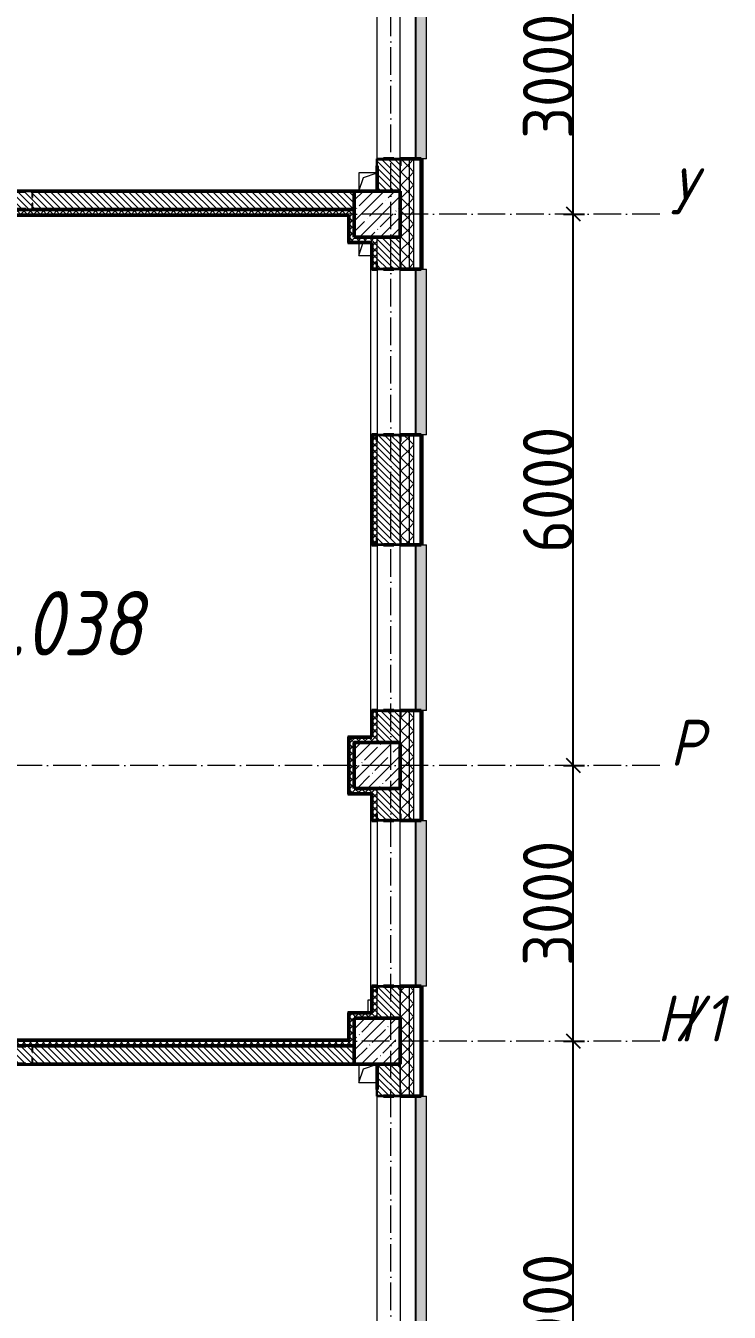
# Model space of a CAD drawing. Header units: millimetres. Extents: x -136833 to 49383, y -8033 to 344618.
# Drawn here: x -34259 to -26603, y 268178 to 282178 of the extents above; entities that cross this region are included whole.
import ezdxf

# ---------------------------------------------------------------- set-up
doc = ezdxf.new("R2010")
doc.units = ezdxf.units.MM
doc.linetypes.add('50_200_ШТРИХ_1Т_ш5_п1_п1_', pattern=[700, 500, -100, 0, -100])
for name, color, linetype, lineweight in [('A-____-____-DIMS', 7, 'Continuous', 9), ('A-FLOR-____-OTLN', 7, 'Continuous', 9), ('A-GENM-____-MCUT', 7, 'Continuous', 25), ('A-GENM-____-OTLN', 7, 'Continuous', 9), ('A-GENM-____-OTLN-1', 7, 'Continuous', 25), ('A-GLAZ-____-OTLN', 7, 'Continuous', 9), ('A-WALL-____-MCUT-2', 7, 'Continuous', 50), ('A-WALL-____-MCUT-3', 7, 'Continuous', 9), ('A-WALL-____-OTLN', 7, 'Continuous', 9), ('A-WALL-____-PATT-1', 7, 'Continuous', 9), ('A-WALL-FNSH-MCUT-1', 7, 'Continuous', 9), ('S-COLS-____-MCUT', 7, 'Continuous', 50), ('S-COLS-____-OTLN', 7, 'Continuous', 9), ('S-GRID-____-IDEN', 7, 'Continuous', 9), ('S-GRID-____-OTLN-1', 7, '50_200_ШТРИХ_1Т_ш5_п1_п1_', 9), ('Марки помещений', 7, 'Continuous', 9)]:
    doc.layers.add(name, color=color, linetype=linetype, lineweight=lineweight)
doc.layers.add('A-GLAZ-____-OTLN-1', color=7, linetype='Continuous', lineweight=9, true_color=0xc0c0c0)
doc.layers.add('A-WALL-____-PATT-2', color=7, linetype='Continuous', lineweight=9, true_color=0x787878)
doc.styles.add('ISOCPEUR_I', font='isocpeui.ttf', dxfattribs={"width": 0.9, "height": 2.5})
doc.styles.add('ISOCPEUR_I_3', font='isocpeui.ttf', dxfattribs={"width": 0.85, "height": 2.2})
doc.styles.add('ISOCPEUR_I_9', font='isocpeui.ttf', dxfattribs={"width": 0.9, "height": 250})
doc.styles.add('СПДС', font='isocpeur.ttf', dxfattribs={"width": 0.9})
doc.dimstyles.new('ISO-2_5_0_9К_БОЛЬШОЙ_ОСИ', dxfattribs={"dimscale": 304.8, "dimtxt": 248.995294, "dimasz": 0.492126, "dimexe": 0.393701, "dimexo": 0, "dimgap": 0, "dimtad": 1, "dimdec": 0, "dimzin": 0, "dimdsep": 46, "dimtxsty": 'ISOCPEUR_I_9', "dimblk1": 'OBLIQUE', "dimblk2": 'OBLIQUE', "dimsah": 1, "dimcen": 0.09, "dimdle": 0.393701, "dimazin": 0, "dimtfac": 1, "dimtdec": 4, "dimtix": 1, "dimtmove": 0, "dimatfit": 3, "dimfxl": 1, "dimtvp": 1, "dimtolj": 1, "dimtzin": 0, "dimarcsym": 2})
pattern_1 = [(135, (-131434.413, 245796.486), (-35.35534, -35.35534), [])]
pattern_2 = [(45, (-131434.413, 245796.486), (-35.35534, 35.35534), []), (135, (-131434.413, 245796.486), (-35.35534, -35.35534), [])]
pattern_3 = [(45, (-131434.41, 245796.49), (-70.71068, 70.71068), []), (135, (-131434.41, 245796.49), (-70.71068, -70.71068), [])]

# ---------------------------------------------------------------- blocks, each defined once
blk = doc.blocks.new('BSC_Колонна _Прямоугольная - 500х500-V26-АР1_План отверстий 2 этажа в осях 1-64_А-ГГ')
at = {"layer": 'S-COLS-____-OTLN'}
h = blk.add_hatch(dxfattribs=at)
h.set_pattern_fill('FP_55', color=256, style=0, pattern_type=2)
h.set_pattern_definition([(45, (-101000, -25331.04), (-114.04925, 114.04925), []), (45, (-100885.95, -25331.04), (-114.04925, 114.04925), [201.613, -40.323, 3.353, -36.97])])
h.paths.add_polyline_path([(-250, -250), (250, -250), (250, 250), (-250, 250)], flags=0)
at = {"layer": 'S-COLS-____-MCUT'}
for p, q in [((250, 250), (-250, 250)), ((-250, 250), (-250, -250)), ((250, -250), (250, 250)), ((-250, -250), (250, -250))]:
    blk.add_line(p, q, dxfattribs=at)
blk = doc.blocks.new('BSC_Колонна _Прямоугольная - 500х500-V28-АР1_План отверстий 2 этажа в осях 1-64_А-ГГ')
at = {"layer": 'S-COLS-____-OTLN'}
h = blk.add_hatch(dxfattribs=at)
h.set_pattern_fill('FP_57', color=256, style=0, pattern_type=2)
h.set_pattern_definition([(45, (-101000, -34331.04), (-114.04925, 114.04925), []), (45, (-100885.95, -34331.04), (-114.04925, 114.04925), [201.613, -40.323, 3.353, -36.97])])
h.paths.add_polyline_path([(-250, -250), (250, -250), (250, 250), (-250, 250), (-250, -55)], flags=0)
at = {"layer": 'S-COLS-____-MCUT'}
for p, q in [((250, 250), (-250, 250)), ((-250, 250), (-250, -250)), ((250, -250), (250, 250)), ((-250, -250), (250, -250))]:
    blk.add_line(p, q, dxfattribs=at)
blk = doc.blocks.new('BSC_Колонна _Прямоугольная - 500х500-V34-АР1_План отверстий 2 этажа в осях 1-64_А-ГГ')
at = {"layer": 'S-COLS-____-OTLN'}
h = blk.add_hatch(dxfattribs=at)
h.set_pattern_fill('FP_63', color=256, style=0, pattern_type=2)
h.set_pattern_definition([(45, (-101000, -28331.04), (-114.04925, 114.04925), []), (45, (-100885.95, -28331.04), (-114.04925, 114.04925), [201.613, -40.323, 3.353, -36.97])])
h.paths.add_polyline_path([(-250, -250), (250, -250), (250, 250), (-250, 250), (-250, -75)], flags=0)
at = {"layer": 'S-COLS-____-MCUT'}
for p, q in [((250, 250), (-250, 250)), ((-250, 250), (-250, -250)), ((250, -250), (250, 250)), ((-250, -250), (250, -250))]:
    blk.add_line(p, q, dxfattribs=at)
blk = doc.blocks.new('Фахверк_СКБ_Уголок - 250_2700-27497298-АР1_План отверстий 2 этажа в осях 1-64_А-ГГ')
at = {"layer": 'A-GENM-____-MCUT'}
for p, q in [((200, 181), (125, 181)), ((125, 181), (125, 106)), ((131, 106), (131, 175)), ((131, 175), (200, 175)), ((200, 175), (200, 181)), ((125, 106), (131, 106)), ((131, -6), (125, -6)), ((125, -6), (125, -81)), ((125, -81), (200, -81)), ((131, -75), (131, -6)), ((200, -75), (131, -75)), ((200, -81), (200, -75))]:
    blk.add_line(p, q, dxfattribs=at)
blk = doc.blocks.new('Фахверк_СКБ_Уголок - 200_3550-28267367-АР1_План отверстий 2 этажа в осях 1-64_А-ГГ')
at = {"layer": 'A-GENM-____-MCUT'}
for p, q in [((200, 156), (125, 156)), ((125, 156), (125, 81)), ((131, 81), (131, 150)), ((131, 150), (200, 150)), ((200, 150), (200, 156)), ((125, 81), (131, 81)), ((131, 19), (125, 19)), ((125, 19), (125, -56)), ((131, -50), (131, 19)), ((125, -56), (200, -56)), ((200, -50), (131, -50)), ((200, -56), (200, -50))]:
    blk.add_line(p, q, dxfattribs=at)
blk = doc.blocks.new('AR_Отверстие прямоугольное _в плите_ - AR_Отверстие прямоугольное _в плите_-V168-АР1_План отверстий 2 этажа в осях 1-64_А-ГГ')
at = {"layer": 'A-GENM-____-OTLN'}
for p, q in [((100, 100), (-100, 100)), ((-100, 100), (-100, -100)), ((-100, -100), (-50, 50)), ((-50, 50), (100, 100))]:
    blk.add_line(p, q, dxfattribs=at)
blk = doc.blocks.new('AR_Отверстие прямоугольное _в плите_ - AR_Отверстие прямоугольное _в плите_-30511571-АР1_План отверстий 2 этажа в осях 1-64_А-ГГ')
at = {"layer": 'A-GENM-____-OTLN'}
for p, q in [((-100, 30), (-100, -100)), ((-100, -100), (-57, 30)), ((-100, -100), (30, -100))]:
    blk.add_line(p, q, dxfattribs=at)
blk = doc.blocks.new('AR_Отверстие прямоугольное _в плите_ - AR_Отверстие прямоугольное _в плите_-30511543-АР1_План отверстий 2 этажа в осях 1-64_А-ГГ')
at = {"layer": 'A-GENM-____-OTLN'}
for p, q in [((-100, 100), (-100, -100)), ((-100, -100), (-50, 50)), ((-50, 50), (100, 100)), ((-100, -100), (100, -100))]:
    blk.add_line(p, q, dxfattribs=at)
blk = doc.blocks.new('Отлив_СКБ - Отлив витража_120_НВФ-V194-АР1_План отверстий 2 этажа в осях 1-64_А-ГГ')
at = {"layer": 'A-GLAZ-____-OTLN-1'}
for points in [[(1800, -2), (1800, 0), (0, 0), (0, -2), (1544, -2)], [(1544, -120), (1800, -120), (1800, -2), (0, -2), (0, -120)]]:
    blk.add_hatch(color=256, dxfattribs=at).paths.add_polyline_path(points, flags=0)
at = {"layer": 'A-GLAZ-____-OTLN'}
for p, q in [((0, 0), (1800, 0)), ((1800, -2), (0, -2)), ((0, -120), (0, -83)), ((0, -120), (1800, -120)), ((1800, -83), (1800, -120))]:
    blk.add_line(p, q, dxfattribs=at)
blk = doc.blocks.new('Отлив_СКБ - Отлив витража_120_НВФ-31885688-АР1_План отверстий 2 этажа в осях 1-64_А-ГГ')
at = {"layer": 'A-GLAZ-____-OTLN-1'}
for points in [[(4113, -2), (4800, -2), (4800, 0), (0, 0), (0, -2), (2345, -2)], [(4113, -120), (4800, -120), (4800, -2), (0, -2), (0, -120), (2345, -120)]]:
    blk.add_hatch(color=256, dxfattribs=at).paths.add_polyline_path(points, flags=0)
at = {"layer": 'A-GLAZ-____-OTLN'}
for p, q in [((0, 0), (4800, 0)), ((4800, -2), (0, -2)), ((0, -120), (0, -83)), ((0, -120), (4800, -120)), ((4800, -83), (4800, -120))]:
    blk.add_line(p, q, dxfattribs=at)
blk = doc.blocks.new('_Oblique')
at = {"color": 0, "linetype": 'ByBlock', "lineweight": -2}
blk.add_line((-0.5, -0.5), (0.5, 0.5), dxfattribs=at)
blk = doc.blocks.new('*D2037')
at = {"layer": 'A-____-____-DIMS', "color": 0, "lineweight": -2, "transparency": 16777216}
for p, q in [((386905, -67652), (386905, -61412)), ((386799, -61532), (387025, -61532)), ((386799, -67532), (387025, -67532))]:
    blk.add_line(p, q, dxfattribs=at)
at = {"layer": 'Defpoints', "color": 0, "transparency": 16777216}
for p in [(386799, -61532), (386905, -61532), (386799, -67532)]:
    blk.add_point(p, dxfattribs=at)
at = {"layer": 'A-____-____-DIMS', "color": 0, "lineweight": -2, "transparency": 16777216, "xscale": 150, "yscale": 150, "zscale": 150}
for p, rotation in [((386905, -61532), 90), ((386905, -67532), 270)]:
    blk.add_blockref('_Oblique', p, dxfattribs=dict(at, rotation=rotation))
at = {"layer": 'A-____-____-DIMS', "color": 0, "transparency": 16777216, "insert": (386631, -64532), "char_height": 548.6, "attachment_point": 5, "rotation": 90, "style": 'СПДС'}
blk.add_mtext('\\A1;6000', dxfattribs=at)
blk = doc.blocks.new('*D2038')
at = {"layer": 'A-____-____-DIMS', "color": 0, "lineweight": -2, "transparency": 16777216}
for p, q in [((386905, -61652), (386905, -58412)), ((386799, -58532), (387025, -58532)), ((386799, -61532), (387025, -61532))]:
    blk.add_line(p, q, dxfattribs=at)
at = {"layer": 'Defpoints', "color": 0, "transparency": 16777216}
for p in [(386799, -58532), (386905, -58532), (386799, -61532)]:
    blk.add_point(p, dxfattribs=at)
at = {"layer": 'A-____-____-DIMS', "color": 0, "lineweight": -2, "transparency": 16777216, "xscale": 150, "yscale": 150, "zscale": 150}
for p, rotation in [((386905, -58532), 90), ((386905, -61532), 270)]:
    blk.add_blockref('_Oblique', p, dxfattribs=dict(at, rotation=rotation))
at = {"layer": 'A-____-____-DIMS', "color": 0, "transparency": 16777216, "insert": (386631, -60032), "char_height": 548.6, "attachment_point": 5, "rotation": 90, "style": 'СПДС'}
blk.add_mtext('\\A1;3000', dxfattribs=at)
blk = doc.blocks.new('*D2039')
at = {"layer": 'A-____-____-DIMS', "color": 0, "lineweight": -2, "transparency": 16777216}
for p, q in [((386905, -58652), (386905, -52412)), ((386799, -52532), (387025, -52532)), ((386799, -58532), (387025, -58532))]:
    blk.add_line(p, q, dxfattribs=at)
at = {"layer": 'Defpoints', "color": 0, "transparency": 16777216}
for p in [(386799, -52532), (386905, -52532), (386799, -58532)]:
    blk.add_point(p, dxfattribs=at)
at = {"layer": 'A-____-____-DIMS', "color": 0, "lineweight": -2, "transparency": 16777216, "xscale": 150, "yscale": 150, "zscale": 150}
for p, rotation in [((386905, -52532), 90), ((386905, -58532), 270)]:
    blk.add_blockref('_Oblique', p, dxfattribs=dict(at, rotation=rotation))
at = {"layer": 'A-____-____-DIMS', "color": 0, "transparency": 16777216, "insert": (386631, -55532), "char_height": 548.6, "attachment_point": 5, "rotation": 90, "style": 'СПДС'}
blk.add_mtext('\\A1;6000', dxfattribs=at)
blk = doc.blocks.new('*D2040')
at = {"layer": 'A-____-____-DIMS', "color": 0, "lineweight": -2, "transparency": 16777216}
for p, q in [((386905, -52652), (386905, -49412)), ((386799, -49532), (387025, -49532)), ((386799, -52532), (387025, -52532))]:
    blk.add_line(p, q, dxfattribs=at)
at = {"layer": 'Defpoints', "color": 0, "transparency": 16777216}
for p in [(386799, -49532), (386905, -49532), (386799, -52532)]:
    blk.add_point(p, dxfattribs=at)
at = {"layer": 'A-____-____-DIMS', "color": 0, "lineweight": -2, "transparency": 16777216, "xscale": 150, "yscale": 150, "zscale": 150}
for p, rotation in [((386905, -49532), 90), ((386905, -52532), 270)]:
    blk.add_blockref('_Oblique', p, dxfattribs=dict(at, rotation=rotation))
at = {"layer": 'A-____-____-DIMS', "color": 0, "transparency": 16777216, "insert": (386631, -51032), "char_height": 548.6, "attachment_point": 5, "rotation": 90, "style": 'СПДС'}
blk.add_mtext('\\A1;3000', dxfattribs=at)
blk = doc.blocks.new('3эт')
at = {"layer": 'S-GRID-____-OTLN-1', "color": 251, "ltscale": 0.6, "true_color": 0x636466}
for p, q in [((384920.7, -91346.1), (384920.7, -36982.5)), ((387845.1, -52532.4), (376792, -52532.4)), ((387845.1, -58532.4), (376792, -58532.4)), ((387845.1, -61532.4), (376792, -61532.4))]:
    blk.add_line(p, q, dxfattribs=at)
at = {"layer": 'S-GRID-____-IDEN', "char_height": 500, "attachment_point": 1, "style": 'ISOCPEUR_I'}
for s, insert, width in [('\\fISOCPEUR|b0|i1|c204|p34|;\\W.9;У', (387955.1, -52035.4), 223.671), ('\\fISOCPEUR|b0|i1|c204|p34|;\\W.9;Р', (387955.1, -58035.4), 223.671), ('\\fISOCPEUR|b0|i1|c204|p34|;\\W.9;Н', (387812.4, -61035.4), 223.671), ('/1', (387997, -61035.4), 346.329)]:
    blk.add_mtext(s, dxfattribs=dict(at, insert=insert, width=width))
at = {"layer": 'A-____-____-DIMS'}
for base, p1, p2, override, picture, middle in [((386904.9, -49532.4), (386798.9, -52532.4), (386798.9, -49532.4), {"dimtxt": 1.8, "dimpost": '<>', "dimtxsty": 'СПДС', "dimfxl": 3000}, '*D2040', (386630.6, -51032.4)), ((386904.9, -52532.4), (386798.9, -58532.4), (386798.9, -52532.4), {"dimtxt": 1.8, "dimpost": '<>', "dimtxsty": 'СПДС', "dimfxl": 6000}, '*D2039', (386630.6, -55532.4)), ((386904.9, -58532.4), (386798.9, -61532.4), (386798.9, -58532.4), {"dimtxt": 1.8, "dimpost": '<>', "dimtxsty": 'СПДС', "dimfxl": 3000}, '*D2038', (386630.6, -60032.4)), ((386904.9, -61532.4), (386798.9, -67532.4), (386798.9, -61532.4), {"dimtxt": 1.8, "dimpost": '<>', "dimtxsty": 'СПДС', "dimfxl": 6000}, '*D2037', (386630.6, -64532.4))]:
    dim = blk.add_linear_dim(base=base, p1=p1, p2=p2, angle=90, dimstyle='ISO-2_5_0_9К_БОЛЬШОЙ_ОСИ', override=override, dxfattribs=at)
    dim.commit()
    dim.dimension.update_dxf_attribs({"geometry": picture, "text_midpoint": middle})

msp = doc.modelspace()

# ---------------------------------------------------------------- hatches: boundary and pattern name
at = {"layer": 'A-WALL-____-PATT-1'}
h = msp.add_hatch(dxfattribs=at)
h.set_pattern_fill('FP_1', color=256, style=0, pattern_type=2)
h.set_pattern_definition(pattern_3)
h.paths.add_polyline_path([(-30084.4, 243777.5), (-30084.4, 244727.5), (-30178.4, 244727.5), (-30178.4, 244652.5), (-30184.4, 244652.5), (-30184.4, 243777.5)], flags=0)
h.paths.add_polyline_path([(-30178.4, 246527.5), (-30084.4, 246527.5), (-30084.4, 247727.5), (-30178.4, 247727.5), (-30178.4, 247652.5), (-30184.4, 247652.5), (-30184.4, 246602.5), (-30178.4, 246602.5), (-30178.4, 246532.4)], flags=0)
h.paths.add_polyline_path([(-30178.4, 249527.5), (-30084.4, 249527.5), (-30084.4, 250727.5), (-30178.4, 250727.5), (-30178.4, 250652.5), (-30184.4, 250652.5), (-30184.4, 249602.5), (-30178.4, 249602.5), (-30178.4, 249533.5)], flags=0)
h.paths.add_polyline_path([(-30084.4, 252527.5), (-30084.4, 253727.5), (-30178.4, 253727.5), (-30178.4, 253652.5), (-30184.4, 253652.5), (-30184.4, 252602.5), (-30178.4, 252602.5), (-30178.4, 252527.5)], flags=0)
h.paths.add_polyline_path([(-30084.4, 255527.5), (-30084.4, 256727.5), (-30178.4, 256727.5), (-30178.4, 256652.5), (-30184.4, 256652.5), (-30184.4, 255602.5), (-30178.4, 255602.5), (-30178.4, 255527.5)], flags=0)
h.paths.add_polyline_path([(-30084.4, 258527.5), (-30084.4, 259727.5), (-30178.4, 259727.5), (-30178.4, 259652.5), (-30184.4, 259652.5), (-30184.4, 258602.5), (-30178.4, 258602.5), (-30178.4, 258527.5)], flags=0)
h.paths.add_polyline_path([(-30178.4, 261527.5), (-30084.4, 261527.5), (-30084.4, 262727.5), (-30178.4, 262727.5), (-30178.4, 262652.5), (-30184.4, 262652.5), (-30184.4, 261602.5), (-30178.4, 261602.5), (-30178.4, 261533.5)], flags=0)
h.paths.add_polyline_path([(-30178.4, 264527.5), (-30084.4, 264527.5), (-30084.4, 265727.5), (-30178.4, 265727.5), (-30178.4, 265652.5), (-30184.4, 265652.5), (-30184.4, 264602.5), (-30178.4, 264602.5), (-30178.4, 264533.5)], flags=0)
h.paths.add_polyline_path([(-30084.4, 270527.5), (-30084.4, 271727.5), (-30178.4, 271727.5), (-30178.4, 271652.5), (-30184.4, 271652.5), (-30184.4, 270602.5), (-30178.4, 270602.5), (-30178.4, 270527.5)], flags=0)
h.paths.add_polyline_path([(-30178.4, 273527.5), (-30084.4, 273527.5), (-30084.4, 274727.5), (-30178.4, 274727.5), (-30178.4, 274652.5), (-30184.4, 274652.5), (-30184.4, 273602.5), (-30178.4, 273602.5), (-30178.4, 273533.5)], flags=0)
h.paths.add_polyline_path([(-30178.4, 276527.5), (-30084.4, 276527.5), (-30084.4, 277727.5), (-30178.4, 277727.5), (-30178.4, 277652.5), (-30184.4, 277652.5), (-30184.4, 276602.5), (-30178.4, 276602.5), (-30178.4, 276533.5)], flags=0)
h.paths.add_polyline_path([(-30084.4, 279527.5), (-30084.4, 280727.5), (-30178.4, 280727.5), (-30178.4, 280652.5), (-30184.4, 280652.5), (-30184.4, 279602.5), (-30178.4, 279602.5), (-30178.4, 279527.5)], flags=0)
h.paths.add_polyline_path([(-30178.4, 282527.5), (-30084.4, 282527.5), (-30084.4, 283727.5), (-30178.4, 283727.5), (-30178.4, 283652.5), (-30184.4, 283652.5), (-30184.4, 282602.5), (-30178.4, 282602.5), (-30178.4, 282533.5)], flags=0)
h.paths.add_polyline_path([(-30084.4, 285527.5), (-30084.4, 286727.5), (-30178.4, 286727.5), (-30178.4, 286652.5), (-30184.4, 286652.5), (-30184.4, 285602.5), (-30178.4, 285602.5), (-30178.4, 285527.5)], flags=0)
h.paths.add_polyline_path([(-30178.4, 291527.5), (-30084.4, 291527.5), (-30084.4, 292592.5), (-30184.4, 292592.5), (-30184.4, 291602.5), (-30178.4, 291602.5), (-30178.4, 291533.5)], flags=0)
h = msp.add_hatch(dxfattribs=at)
h.set_pattern_fill('FP_1', color=256, style=0, pattern_type=2)
h.set_pattern_definition(pattern_3)
h.paths.add_polyline_path([(-30084.4, 243727.5), (-30034.4, 243727.5), (-30034.4, 244727.5), (-30084.4, 244727.5), (-30084.4, 243777.5)], flags=0)
h.paths.add_polyline_path([(-30084.4, 246527.5), (-30034.4, 246527.5), (-30034.4, 247727.5), (-30084.4, 247727.5), (-30084.4, 246532.4)], flags=0)
h.paths.add_polyline_path([(-30034.4, 249527.5), (-30034.4, 250727.5), (-30084.4, 250727.5), (-30084.4, 249527.5)], flags=0)
h.paths.add_polyline_path([(-30084.4, 252527.5), (-30034.4, 252527.5), (-30034.4, 253727.5), (-30084.4, 253727.5), (-30084.4, 252552.4)], flags=0)
h.paths.add_polyline_path([(-30084.4, 255527.5), (-30034.4, 255527.5), (-30034.4, 256727.5), (-30084.4, 256727.5), (-30084.4, 255992.3)], flags=0)
h.paths.add_polyline_path([(-30034.4, 258527.5), (-30034.4, 259727.5), (-30084.4, 259727.5), (-30084.4, 258527.5)], flags=0)
h.paths.add_polyline_path([(-30084.4, 261527.5), (-30034.4, 261527.5), (-30034.4, 262727.5), (-30084.4, 262727.5), (-30084.4, 262012.3)], flags=0)
h.paths.add_polyline_path([(-30084.4, 264527.5), (-30034.4, 264527.5), (-30034.4, 265727.5), (-30084.4, 265727.5), (-30084.4, 265452.3)], flags=0)
h.paths.add_polyline_path([(-30034.4, 270527.5), (-30034.4, 271727.5), (-30084.4, 271727.5), (-30084.4, 270527.5)], flags=0)
h.paths.add_polyline_path([(-30034.4, 273527.5), (-30034.4, 274727.5), (-30084.4, 274727.5), (-30084.4, 273527.5)], flags=0)
h.paths.add_polyline_path([(-30034.4, 276527.5), (-30034.4, 277727.5), (-30084.4, 277727.5), (-30084.4, 276527.5)], flags=0)
h.paths.add_polyline_path([(-30034.4, 279527.5), (-30034.4, 280727.5), (-30084.4, 280727.5), (-30084.4, 279527.5)], flags=0)
h.paths.add_polyline_path([(-30084.4, 282527.5), (-30034.4, 282527.5), (-30034.4, 283727.5), (-30084.4, 283727.5), (-30084.4, 282652.1)], flags=0)
h.paths.add_polyline_path([(-30034.4, 285527.5), (-30034.4, 286727.5), (-30084.4, 286727.5), (-30084.4, 285527.5)], flags=0)
h.paths.add_polyline_path([(-30084.4, 291527.5), (-30034.4, 291527.5), (-30034.4, 292592.5), (-30084.4, 292592.5), (-30084.4, 292112.1)], flags=0)
h = msp.add_hatch(dxfattribs=at)
h.set_pattern_fill('FP_3', color=256, style=0, pattern_type=2)
h.set_pattern_definition([(45, (-131434.41, 245796.49), (-85.53659, 85.53659), []), (45, (-131377.39, 245796.49), (-85.53659, 85.53659), [])])
h.paths.add_polyline_path([(-29954.4, 243627.5), (-29934.4, 243627.5), (-29934.4, 244727.5), (-29954.4, 244727.5), (-29954.4, 243647.5)], flags=0)
h.paths.add_polyline_path([(-29934.4, 246527.5), (-29934.4, 247727.5), (-29954.4, 247727.5), (-29954.4, 246527.5)], flags=0)
h.paths.add_polyline_path([(-29934.4, 249527.5), (-29934.4, 250727.5), (-29954.4, 250727.5), (-29954.4, 249527.5)], flags=0)
h.paths.add_polyline_path([(-29934.4, 252527.5), (-29934.4, 253727.5), (-29954.4, 253727.5), (-29954.4, 252527.5)], flags=0)
h.paths.add_polyline_path([(-29954.4, 255527.5), (-29934.4, 255527.5), (-29934.4, 256727.5), (-29954.4, 256727.5), (-29954.4, 255992.3)], flags=0)
h.paths.add_polyline_path([(-29954.4, 258527.5), (-29934.4, 258527.5), (-29934.4, 259727.5), (-29954.4, 259727.5), (-29954.4, 258572.3)], flags=0)
h.paths.add_polyline_path([(-29954.4, 261527.5), (-29934.4, 261527.5), (-29934.4, 262727.5), (-29954.4, 262727.5), (-29954.4, 262012.3)], flags=0)
h.paths.add_polyline_path([(-29954.4, 264527.5), (-29934.4, 264527.5), (-29934.4, 265727.5), (-29954.4, 265727.5), (-29954.4, 265452.3)], flags=0)
h.paths.add_polyline_path([(-29934.4, 270527.5), (-29934.4, 271727.5), (-29954.4, 271727.5), (-29954.4, 270527.5)], flags=0)
h.paths.add_polyline_path([(-29954.4, 273527.5), (-29934.4, 273527.5), (-29934.4, 274727.5), (-29954.4, 274727.5), (-29954.4, 274052.2)], flags=0)
h.paths.add_polyline_path([(-29954.4, 276527.5), (-29934.4, 276527.5), (-29934.4, 277727.5), (-29954.4, 277727.5), (-29954.4, 277492.2)], flags=0)
h.paths.add_polyline_path([(-29954.4, 279527.5), (-29934.4, 279527.5), (-29934.4, 280727.5), (-29954.4, 280727.5), (-29954.4, 280072.2)], flags=0)
h.paths.add_polyline_path([(-29934.4, 282527.5), (-29934.4, 283727.5), (-29954.4, 283727.5), (-29954.4, 282527.5)], flags=0)
h.paths.add_polyline_path([(-29954.4, 285527.5), (-29934.4, 285527.5), (-29934.4, 286727.5), (-29954.4, 286727.5), (-29954.4, 286092.1)], flags=0)
h.paths.add_polyline_path([(-29934.4, 291527.5), (-29934.4, 292592.5), (-29954.4, 292592.5), (-29954.4, 291527.5)], flags=0)
h = msp.add_hatch(dxfattribs=at)
h.set_pattern_fill('FP_6', color=256, style=0, pattern_type=2)
h.set_pattern_definition(pattern_1)
h.paths.add_polyline_path([(-30253.4, 280377.5), (-30184.4, 280377.5), (-30184.4, 280721.5), (-30253.4, 280721.5), (-30253.4, 280727.5), (-30365.4, 280727.5), (-30365.4, 280721.5), (-30434.4, 280721.5), (-30434.4, 280377.5)], flags=0)
h.paths.add_polyline_path([(-30253.4, 282527.5), (-30253.4, 282533.5), (-30184.4, 282533.5), (-30184.4, 282877.5), (-30434.4, 282877.5), (-30434.4, 282533.5), (-30365.4, 282533.5), (-30365.4, 282527.5)], flags=0)
h = msp.add_hatch(dxfattribs=at)
h.set_pattern_fill('FP_6', color=256, style=0, pattern_type=2)
h.set_pattern_definition(pattern_1)
h.paths.add_polyline_path([(-30684.4, 280177.5), (-30684.4, 280377.5), (-34184.4, 280377.5), (-34184.4, 280308.5), (-34190.4, 280308.5), (-34190.4, 280377.5), (-37684.4, 280377.5), (-37684.4, 280177.5), (-34190.4, 280177.5), (-34190.4, 280246.5), (-34184.4, 280246.5), (-34184.4, 280177.5), (-30702.6, 280177.5)], flags=0)
h = msp.add_hatch(dxfattribs=at)
h.set_pattern_fill('FP_6', color=256, style=0, pattern_type=2)
h.set_pattern_definition(pattern_1)
h.paths.add_polyline_path([(-30253.4, 274377.5), (-30184.4, 274377.5), (-30184.4, 274721.5), (-30253.4, 274721.5), (-30253.4, 274727.5), (-30365.4, 274727.5), (-30365.4, 274721.5), (-30434.4, 274721.5), (-30434.4, 274377.5), (-30260.8, 274377.5)], flags=0)
h.paths.add_polyline_path([(-30253.4, 276527.5), (-30253.4, 276533.5), (-30184.4, 276533.5), (-30184.4, 277721.5), (-30253.4, 277721.5), (-30253.4, 277727.5), (-30365.4, 277727.5), (-30365.4, 277721.5), (-30434.4, 277721.5), (-30434.4, 276533.5), (-30365.4, 276533.5), (-30365.4, 276527.5)], flags=0)
h.paths.add_polyline_path([(-30253.4, 279527.5), (-30253.4, 279533.5), (-30184.4, 279533.5), (-30184.4, 279877.5), (-30434.4, 279877.5), (-30434.4, 279533.5), (-30365.4, 279533.5), (-30365.4, 279527.5), (-30260.8, 279527.5)], flags=0)
h = msp.add_hatch(dxfattribs=at)
h.set_pattern_fill('FP_6', color=256, style=0, pattern_type=2)
h.set_pattern_definition(pattern_1)
h.paths.add_polyline_path([(-30260.8, 271377.5), (-30184.4, 271377.5), (-30184.4, 271721.5), (-30253.4, 271721.5), (-30253.4, 271727.5), (-30365.4, 271727.5), (-30365.4, 271721.5), (-30434.4, 271721.5), (-30434.4, 271377.5)], flags=0)
h.paths.add_polyline_path([(-30260.8, 273527.5), (-30253.4, 273527.5), (-30253.4, 273533.5), (-30184.4, 273533.5), (-30184.4, 273877.5), (-30434.4, 273877.5), (-30434.4, 273533.5), (-30365.4, 273533.5), (-30365.4, 273527.5)], flags=0)
h = msp.add_hatch(dxfattribs=at)
h.set_pattern_fill('FP_6', color=256, style=0, pattern_type=2)
h.set_pattern_definition(pattern_1)
h.paths.add_polyline_path([(-30702.6, 270877.5), (-30684.4, 270877.5), (-30684.4, 271077.5), (-34184.4, 271077.5), (-34184.4, 271008.5), (-34190.4, 271008.5), (-34190.4, 271077.5), (-37684.4, 271077.5), (-37684.4, 270877.5), (-34190.4, 270877.5), (-34190.4, 270946.5), (-34184.4, 270946.5), (-34184.4, 270877.5), (-32470.1, 270877.5)], flags=0)
h = msp.add_hatch(dxfattribs=at)
h.set_pattern_fill('FP_6', color=256, style=0, pattern_type=2)
h.set_pattern_definition(pattern_1)
h.paths.add_polyline_path([(-30434.4, 265377.5), (-30184.4, 265377.5), (-30184.4, 265721.5), (-30253.4, 265721.5), (-30253.4, 265727.5), (-30365.4, 265727.5), (-30365.4, 265721.5), (-30434.4, 265721.5), (-30434.4, 265452.3)], flags=0)
h.paths.add_polyline_path([(-30253.4, 270527.5), (-30253.4, 270533.5), (-30184.4, 270533.5), (-30184.4, 270877.5), (-30434.4, 270877.5), (-30434.4, 270533.5), (-30365.4, 270533.5), (-30365.4, 270527.5)], flags=0)
at = {"layer": 'A-WALL-____-PATT-2'}
h = msp.add_hatch(dxfattribs=at)
h.set_pattern_fill('FP_7', color=256, style=0, pattern_type=2)
h.set_pattern_definition(pattern_2)
h.paths.add_polyline_path([(-30754.4, 280117.5), (-30744.4, 280117.5), (-30744.4, 280177.5), (-34184.4, 280177.5), (-34184.4, 280171.5), (-34259.4, 280171.5), (-34259.4, 280177.5), (-37524.4, 280177.5), (-37524.4, 280117.5), (-32470.1, 280117.5)], flags=0)
h = msp.add_hatch(dxfattribs=at)
h.set_pattern_fill('FP_7', color=256, style=0, pattern_type=2)
h.set_pattern_definition(pattern_2)
h.paths.add_polyline_path([(-30684.4, 279817.5), (-30684.4, 280177.5), (-30744.4, 280177.5), (-30744.4, 279817.5), (-30702.6, 279817.5)], flags=0)
h = msp.add_hatch(dxfattribs=at)
h.set_pattern_fill('FP_7', color=256, style=0, pattern_type=2)
h.set_pattern_definition(pattern_2)
h.paths.add_polyline_path([(-30684.4, 279817.5), (-30494.4, 279817.5), (-30494.4, 279877.5), (-30684.4, 279877.5)], flags=0)
h = msp.add_hatch(dxfattribs=at)
h.set_pattern_fill('FP_7', color=256, style=0, pattern_type=2)
h.set_pattern_definition(pattern_2)
h.paths.add_polyline_path([(-30494.4, 274377.5), (-30434.4, 274377.5), (-30434.4, 274652.5), (-30440.4, 274652.5), (-30440.4, 274727.5), (-30494.4, 274727.5), (-30494.4, 274437.5)], flags=0)
h.paths.add_polyline_path([(-30494.4, 276527.5), (-30440.4, 276527.5), (-30440.4, 276602.5), (-30434.4, 276602.5), (-30434.4, 277652.5), (-30440.4, 277652.5), (-30440.4, 277727.5), (-30494.4, 277727.5), (-30494.4, 276533.5)], flags=0)
h.paths.add_polyline_path([(-30440.4, 279527.5), (-30440.4, 279602.5), (-30434.4, 279602.5), (-30434.4, 279877.5), (-30494.4, 279877.5), (-30494.4, 279527.5)], flags=0)
h = msp.add_hatch(dxfattribs=at)
h.set_pattern_fill('FP_7', color=256, style=0, pattern_type=2)
h.set_pattern_definition(pattern_2)
h.paths.add_polyline_path([(-30684.4, 273877.5), (-30684.4, 274437.5), (-30744.4, 274437.5), (-30744.4, 273877.5), (-30702.6, 273877.5)], flags=0)
h = msp.add_hatch(dxfattribs=at)
h.set_pattern_fill('FP_7', color=256, style=0, pattern_type=2)
h.set_pattern_definition(pattern_2)
h.paths.add_polyline_path([(-30494.4, 274377.5), (-30494.4, 274437.5), (-30684.4, 274437.5), (-30684.4, 274377.5), (-30504.4, 274377.5)], flags=0)
h = msp.add_hatch(dxfattribs=at)
h.set_pattern_fill('FP_7', color=256, style=0, pattern_type=2)
h.set_pattern_definition(pattern_2)
h.paths.add_polyline_path([(-30702.6, 273817.5), (-30494.4, 273817.5), (-30494.4, 273877.5), (-30744.4, 273877.5), (-30744.4, 273817.5)], flags=0)
h = msp.add_hatch(dxfattribs=at)
h.set_pattern_fill('FP_7', color=256, style=0, pattern_type=2)
h.set_pattern_definition(pattern_2)
h.paths.add_polyline_path([(-30494.4, 271377.5), (-30434.4, 271377.5), (-30434.4, 271652.5), (-30440.4, 271652.5), (-30440.4, 271727.5), (-30494.4, 271727.5), (-30494.4, 271437.5)], flags=0)
h.paths.add_polyline_path([(-30494.4, 273527.5), (-30440.4, 273527.5), (-30440.4, 273602.5), (-30434.4, 273602.5), (-30434.4, 273877.5), (-30494.4, 273877.5), (-30494.4, 273533.5)], flags=0)
h = msp.add_hatch(dxfattribs=at)
h.set_pattern_fill('FP_7', color=256, style=0, pattern_type=2)
h.set_pattern_definition(pattern_2)
h.paths.add_polyline_path([(-30744.4, 271077.5), (-30684.4, 271077.5), (-30684.4, 271437.5), (-30744.4, 271437.5), (-30744.4, 271137.5)], flags=0)
h = msp.add_hatch(dxfattribs=at)
h.set_pattern_fill('FP_7', color=256, style=0, pattern_type=2)
h.set_pattern_definition(pattern_2)
h.paths.add_polyline_path([(-30494.4, 271377.5), (-30494.4, 271437.5), (-30684.4, 271437.5), (-30684.4, 271377.5), (-30504.4, 271377.5)], flags=0)
h = msp.add_hatch(dxfattribs=at)
h.set_pattern_fill('FP_7', color=256, style=0, pattern_type=2)
h.set_pattern_definition(pattern_2)
h.paths.add_polyline_path([(-30744.4, 271077.5), (-30744.4, 271137.5), (-37624.4, 271137.5), (-37624.4, 271077.5), (-34259.4, 271077.5), (-34259.4, 271083.5), (-34184.4, 271083.5), (-34184.4, 271077.5), (-30754.4, 271077.5)], flags=0)

# ---------------------------------------------------------------- linework, layer by layer
at = {"layer": 'A-FLOR-____-OTLN'}
for p, q in [((-30534.4, 271577.5), (-30504.4, 271577.5)), ((-30534.4, 271447.5), (-30534.4, 271577.5))]:
    msp.add_line(p, q, dxfattribs=at)
at = {"layer": 'A-WALL-____-MCUT-2'}
for p, q in [((-30253.4, 280727.5), (-30365.4, 280727.5)), ((-29954.4, 280727.5), (-30178.4, 280727.5)), ((-29954.4, 279527.5), (-29954.4, 280727.5)), ((-30434.4, 280652.5), (-30434.4, 280377.5)), ((-34259.4, 280377.5), (-37684.4, 280377.5)), ((-30684.4, 280377.5), (-34184.4, 280377.5)), ((-34259.4, 280177.5), (-37684.4, 280177.5)), ((-34184.4, 280177.5), (-30684.4, 280177.5)), ((-37524.4, 280117.5), (-30744.4, 280117.5)), ((-30744.4, 279817.5), (-30744.4, 280117.5)), ((-30494.4, 279817.5), (-30744.4, 279817.5)), ((-30494.4, 279527.5), (-30494.4, 279817.5)), ((-30494.4, 279527.5), (-30440.4, 279527.5)), ((-30365.4, 279527.5), (-30253.4, 279527.5)), ((-30178.4, 279527.5), (-29954.4, 279527.5)), ((-30440.4, 277727.5), (-30494.4, 277727.5)), ((-30494.4, 276527.5), (-30494.4, 277727.5)), ((-30253.4, 277727.5), (-30365.4, 277727.5)), ((-29954.4, 277727.5), (-30178.4, 277727.5)), ((-29954.4, 276527.5), (-29954.4, 277727.5)), ((-30494.4, 276527.5), (-30440.4, 276527.5)), ((-30365.4, 276527.5), (-30253.4, 276527.5)), ((-30178.4, 276527.5), (-29954.4, 276527.5)), ((-30440.4, 274727.5), (-30494.4, 274727.5)), ((-30494.4, 274437.5), (-30494.4, 274727.5)), ((-30253.4, 274727.5), (-30365.4, 274727.5)), ((-29954.4, 274727.5), (-30178.4, 274727.5)), ((-29954.4, 273527.5), (-29954.4, 274727.5)), ((-30744.4, 274437.5), (-30744.4, 273817.5)), ((-30494.4, 274437.5), (-30744.4, 274437.5)), ((-30744.4, 273817.5), (-30494.4, 273817.5)), ((-30494.4, 273527.5), (-30494.4, 273817.5)), ((-30494.4, 273527.5), (-30440.4, 273527.5)), ((-30365.4, 273527.5), (-30253.4, 273527.5)), ((-30178.4, 273527.5), (-29954.4, 273527.5)), ((-30440.4, 271727.5), (-30494.4, 271727.5)), ((-30494.4, 271437.5), (-30494.4, 271727.5)), ((-30253.4, 271727.5), (-30365.4, 271727.5)), ((-29954.4, 271727.5), (-30178.4, 271727.5)), ((-29954.4, 270527.5), (-29954.4, 271727.5)), ((-30744.4, 271437.5), (-30494.4, 271437.5)), ((-30744.4, 271137.5), (-30744.4, 271437.5)), ((-30744.4, 271137.5), (-37624.4, 271137.5)), ((-34259.4, 271077.5), (-37555, 271077.5)), ((-30684.4, 271077.5), (-34184.4, 271077.5)), ((-37684.4, 270877.5), (-34259.4, 270877.5)), ((-34184.4, 270877.5), (-30684.4, 270877.5)), ((-30434.4, 270877.5), (-30434.4, 270602.5)), ((-30365.4, 270527.5), (-30253.4, 270527.5)), ((-30178.4, 270527.5), (-29954.4, 270527.5))]:
    msp.add_line(p, q, dxfattribs=at)
at = {"layer": 'A-WALL-____-MCUT-3'}
for p, q in [((-30084.4, 279527.5), (-30084.4, 280727.5)), ((-30034.4, 279527.5), (-30034.4, 280727.5)), ((-30184.4, 280377.5), (-30184.4, 280652.5)), ((-30184.4, 280652.5), (-30184.4, 280377.5)), ((-30434.4, 279602.5), (-30434.4, 279877.5)), ((-30184.4, 279602.5), (-30184.4, 279877.5)), ((-30184.4, 279877.5), (-30184.4, 279602.5)), ((-30434.4, 276602.5), (-30434.4, 277652.5)), ((-30184.4, 276602.5), (-30184.4, 277652.5)), ((-30184.4, 277652.5), (-30184.4, 276602.5)), ((-30084.4, 276527.5), (-30084.4, 277727.5)), ((-30034.4, 276527.5), (-30034.4, 277727.5)), ((-30084.4, 273527.5), (-30084.4, 274727.5)), ((-30034.4, 273527.5), (-30034.4, 274727.5)), ((-30434.4, 274377.5), (-30434.4, 274652.5)), ((-30184.4, 274377.5), (-30184.4, 274652.5)), ((-30184.4, 274652.5), (-30184.4, 274377.5)), ((-30434.4, 273602.5), (-30434.4, 273877.5)), ((-30184.4, 273602.5), (-30184.4, 273877.5)), ((-30184.4, 273877.5), (-30184.4, 273602.5)), ((-30434.4, 271377.5), (-30434.4, 271652.5)), ((-30184.4, 271377.5), (-30184.4, 271652.5)), ((-30184.4, 271652.5), (-30184.4, 271377.5)), ((-30084.4, 270527.5), (-30084.4, 271727.5)), ((-30034.4, 270527.5), (-30034.4, 271727.5)), ((-30184.4, 270602.5), (-30184.4, 270877.5)), ((-30184.4, 270877.5), (-30184.4, 270602.5))]:
    msp.add_line(p, q, dxfattribs=at)
at = {"layer": 'A-WALL-____-OTLN'}
for p, q in [((-30434.4, 280727.5), (-30434.4, 282527.5)), ((-30184.4, 280727.5), (-30184.4, 282527.5)), ((-30504.4, 277727.5), (-30504.4, 279527.5)), ((-30434.4, 279527.5), (-30434.4, 277727.5)), ((-30184.4, 277727.5), (-30184.4, 279527.5)), ((-30504.4, 274727.5), (-30504.4, 276527.5)), ((-30434.4, 276527.5), (-30434.4, 274727.5)), ((-30184.4, 274727.5), (-30184.4, 276527.5)), ((-30504.4, 271727.5), (-30504.4, 273527.5)), ((-30434.4, 273527.5), (-30434.4, 271727.5)), ((-30184.4, 271727.5), (-30184.4, 273527.5)), ((-30434.4, 265727.5), (-30434.4, 270527.5)), ((-30184.4, 270527.5), (-30184.4, 265727.5))]:
    msp.add_line(p, q, dxfattribs=at)
at = {"layer": 'A-WALL-FNSH-MCUT-1'}
for p, q in [((-29934.4, 280727.5), (-29954.4, 280727.5)), ((-29954.4, 280727.5), (-29954.4, 279527.5)), ((-29934.4, 279527.5), (-29934.4, 280727.5)), ((-37514.4, 280107.5), (-30754.4, 280107.5)), ((-30754.4, 280107.5), (-30754.4, 279807.5)), ((-30754.4, 279807.5), (-30504.4, 279807.5)), ((-30504.4, 279807.5), (-30504.4, 279527.5)), ((-30504.4, 279527.5), (-30494.4, 279527.5)), ((-29954.4, 279527.5), (-29934.4, 279527.5)), ((-30504.4, 277727.5), (-30504.4, 276527.5)), ((-30494.4, 277727.5), (-30504.4, 277727.5)), ((-29934.4, 277727.5), (-29954.4, 277727.5)), ((-29954.4, 277727.5), (-29954.4, 276527.5)), ((-29934.4, 276527.5), (-29934.4, 277727.5)), ((-30504.4, 276527.5), (-30494.4, 276527.5)), ((-29954.4, 276527.5), (-29934.4, 276527.5)), ((-30504.4, 274727.5), (-30504.4, 274447.5)), ((-30494.4, 274727.5), (-30504.4, 274727.5)), ((-29934.4, 274727.5), (-29954.4, 274727.5)), ((-29954.4, 274727.5), (-29954.4, 273527.5)), ((-29934.4, 273527.5), (-29934.4, 274727.5)), ((-30754.4, 274447.5), (-30754.4, 273807.5)), ((-30504.4, 274447.5), (-30754.4, 274447.5)), ((-30754.4, 273807.5), (-30504.4, 273807.5)), ((-30504.4, 273807.5), (-30504.4, 273527.5)), ((-30504.4, 273527.5), (-30494.4, 273527.5)), ((-29954.4, 273527.5), (-29934.4, 273527.5)), ((-30504.4, 271727.5), (-30504.4, 271447.5)), ((-30494.4, 271727.5), (-30504.4, 271727.5)), ((-29934.4, 271727.5), (-29954.4, 271727.5)), ((-29954.4, 271727.5), (-29954.4, 270527.5)), ((-29934.4, 270527.5), (-29934.4, 271727.5)), ((-30504.4, 271447.5), (-30754.4, 271447.5)), ((-30754.4, 271447.5), (-30754.4, 271147.5)), ((-30754.4, 271147.5), (-37614.4, 271147.5)), ((-29954.4, 270527.5), (-29934.4, 270527.5))]:
    msp.add_line(p, q, dxfattribs=at)

# ---------------------------------------------------------------- block references
msp.add_blockref('3эт', (-415205.1, 332659.9))
at = {"layer": 'A-GENM-____-OTLN'}
for name, p in [('AR_Отверстие прямоугольное _в плите_ - AR_Отверстие прямоугольное _в плите_-V168-АР1_План отверстий 2 этажа в осях 1-64_А-ГГ', (-30534.4, 280477.5)), ('AR_Отверстие прямоугольное _в плите_ - AR_Отверстие прямоугольное _в плите_-30511571-АР1_План отверстий 2 этажа в осях 1-64_А-ГГ', (-30534.4, 279777.5)), ('AR_Отверстие прямоугольное _в плите_ - AR_Отверстие прямоугольное _в плите_-30511543-АР1_План отверстий 2 этажа в осях 1-64_А-ГГ', (-30534.4, 270777.5))]:
    msp.add_blockref(name, p, dxfattribs=at)
at = {"layer": 'A-GENM-____-OTLN-1'}
for name, p, rotation in [('Фахверк_СКБ_Уголок - 250_2700-27497298-АР1_План отверстий 2 этажа в осях 1-64_А-ГГ', (-30359.4, 280852.5), 270), ('Фахверк_СКБ_Уголок - 200_3550-28267367-АР1_План отверстий 2 этажа в осях 1-64_А-ГГ', (-34059.4, 280327.5), 180), ('Фахверк_СКБ_Уголок - 250_2700-27497298-АР1_План отверстий 2 этажа в осях 1-64_А-ГГ', (-30259.4, 279402.5), 90), ('Фахверк_СКБ_Уголок - 250_2700-27497298-АР1_План отверстий 2 этажа в осях 1-64_А-ГГ', (-30359.4, 277852.5), 269.9999999999999), ('Фахверк_СКБ_Уголок - 250_2700-27497298-АР1_План отверстий 2 этажа в осях 1-64_А-ГГ', (-30259.4, 276402.5), 89.9999999999999), ('Фахверк_СКБ_Уголок - 250_2700-27497298-АР1_План отверстий 2 этажа в осях 1-64_А-ГГ', (-30359.4, 274852.5), 269.9999999999999), ('Фахверк_СКБ_Уголок - 250_2700-27497298-АР1_План отверстий 2 этажа в осях 1-64_А-ГГ', (-30259.4, 273402.5), 89.9999999999999), ('Фахверк_СКБ_Уголок - 250_2700-27497298-АР1_План отверстий 2 этажа в осях 1-64_А-ГГ', (-30359.4, 271852.5), 270), ('Фахверк_СКБ_Уголок - 200_3550-28267367-АР1_План отверстий 2 этажа в осях 1-64_А-ГГ', (-34059.4, 271027.5), 180), ('Фахверк_СКБ_Уголок - 250_2700-27497298-АР1_План отверстий 2 этажа в осях 1-64_А-ГГ', (-30259.4, 270402.5), 90)]:
    msp.add_blockref(name, p, dxfattribs=dict(at, rotation=rotation))
at = {"layer": 'A-GLAZ-____-OTLN', "rotation": 90}
for name, p in [('Отлив_СКБ - Отлив витража_120_НВФ-V194-АР1_План отверстий 2 этажа в осях 1-64_А-ГГ', (-30017.4, 280727.5)), ('Отлив_СКБ - Отлив витража_120_НВФ-V194-АР1_План отверстий 2 этажа в осях 1-64_А-ГГ', (-30017.4, 277727.5)), ('Отлив_СКБ - Отлив витража_120_НВФ-V194-АР1_План отверстий 2 этажа в осях 1-64_А-ГГ', (-30017.4, 274727.5)), ('Отлив_СКБ - Отлив витража_120_НВФ-V194-АР1_План отверстий 2 этажа в осях 1-64_А-ГГ', (-30017.4, 271727.5)), ('Отлив_СКБ - Отлив витража_120_НВФ-31885688-АР1_План отверстий 2 этажа в осях 1-64_А-ГГ', (-30017.4, 265727.5))]:
    msp.add_blockref(name, p, dxfattribs=at)
at = {"layer": 'S-COLS-____-OTLN'}
for name, p in [('BSC_Колонна _Прямоугольная - 500х500-V28-АР1_План отверстий 2 этажа в осях 1-64_А-ГГ', (-30434.4, 280127.5)), ('BSC_Колонна _Прямоугольная - 500х500-V34-АР1_План отверстий 2 этажа в осях 1-64_А-ГГ', (-30434.4, 274127.5)), ('BSC_Колонна _Прямоугольная - 500х500-V26-АР1_План отверстий 2 этажа в осях 1-64_А-ГГ', (-30434.4, 271127.5))]:
    msp.add_blockref(name, p, dxfattribs=at)

# ---------------------------------------------------------------- texts
at = {"layer": 'Марки помещений', "insert": (-34846.7, 276024.9), "char_height": 700, "width": 785.654, "attachment_point": 1, "style": 'ISOCPEUR_I_3'}
msp.add_mtext('2.038', dxfattribs=at)

doc.saveas('drawing.dxf')
